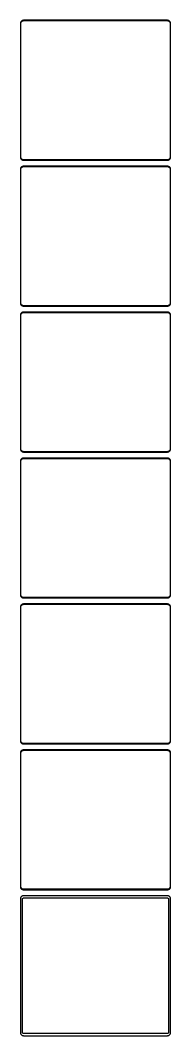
# Model space of a CAD drawing. Header units: metres. Extents: x -112 to 112, y 3180 to 6456.
# Drawn here: x -112 to 112, y 3180 to 4704 of the extents above; entities that cross this region are included whole.
import ezdxf

# ---------------------------------------------------------------- set-up
doc = ezdxf.new("R2010")
doc.units = ezdxf.units.M

msp = doc.modelspace()

# ---------------------------------------------------------------- linework, layer by layer
for p, q in [((-112.461, 4699.63), (-112.5, 4699)), ((-112.5, 4699), (-112.5, 4499)), ((-112.343, 4700.24), (-112.461, 4699.63)), ((-112.149, 4700.84), (-112.343, 4700.24)), ((-111.882, 4701.41), (-112.149, 4700.84)), ((-112, 4698.75), (-111.963, 4699.35)), ((-112, 4499.25), (-112, 4698.75)), ((-111.963, 4699.35), (-111.851, 4699.93)), ((-111.545, 4701.94), (-111.882, 4701.41)), ((-111.851, 4699.93), (-111.666, 4700.5)), ((-111.666, 4700.5), (-111.412, 4701.04)), ((-111.145, 4702.42), (-111.545, 4701.94)), ((-111.412, 4701.04), (-111.093, 4701.54)), ((-110.687, 4702.85), (-111.145, 4702.42)), ((-111.093, 4701.54), (-110.713, 4702)), ((-110.713, 4702), (-110.278, 4702.41)), ((-110.179, 4703.22), (-110.687, 4702.85)), ((-110.278, 4702.41), (-109.795, 4702.76)), ((-109.629, 4703.52), (-110.179, 4703.22)), ((-109.795, 4702.76), (-109.272, 4703.05)), ((-109.045, 4703.76), (-109.629, 4703.52)), ((-109.272, 4703.05), (-108.718, 4703.27)), ((-108.437, 4703.91), (-109.045, 4703.76)), ((-108.718, 4703.27), (-108.14, 4703.42)), ((-107.814, 4703.99), (-108.437, 4703.91)), ((-108.14, 4703.42), (-107.548, 4703.49)), ((107.814, 4703.99), (-107.814, 4703.99)), ((-107.548, 4703.49), (107.548, 4703.49)), ((107.548, 4703.49), (108.14, 4703.42)), ((108.437, 4703.91), (107.814, 4703.99)), ((108.14, 4703.42), (108.718, 4703.27)), ((109.045, 4703.76), (108.437, 4703.91)), ((108.718, 4703.27), (109.272, 4703.05)), ((109.629, 4703.52), (109.045, 4703.76)), ((109.272, 4703.05), (109.795, 4702.76)), ((110.179, 4703.22), (109.629, 4703.52)), ((109.795, 4702.76), (110.278, 4702.41)), ((110.687, 4702.85), (110.179, 4703.22)), ((110.278, 4702.41), (110.713, 4702)), ((111.145, 4702.42), (110.687, 4702.85)), ((110.713, 4702), (111.093, 4701.54)), ((111.093, 4701.54), (111.412, 4701.04)), ((111.545, 4701.94), (111.145, 4702.42)), ((111.412, 4701.04), (111.666, 4700.5)), ((111.882, 4701.41), (111.545, 4701.94)), ((111.666, 4700.5), (111.851, 4699.93)), ((111.851, 4699.93), (111.963, 4699.35)), ((112.149, 4700.84), (111.882, 4701.41)), ((111.963, 4699.35), (112, 4698.75)), ((112, 4698.75), (112, 4499.25)), ((112.343, 4700.24), (112.149, 4700.84)), ((112.461, 4699.63), (112.343, 4700.24)), ((112.5, 4699), (112.461, 4699.63)), ((112.5, 4499), (112.5, 4699)), ((-112.5, 4499), (-112.461, 4498.37)), ((-112.461, 4498.37), (-112.343, 4497.76)), ((-112.343, 4497.76), (-112.149, 4497.16)), ((-112.149, 4497.16), (-111.882, 4496.59)), ((-111.963, 4498.65), (-112, 4499.25)), ((-111.851, 4498.07), (-111.963, 4498.65)), ((-111.882, 4496.59), (-111.545, 4496.06)), ((-111.666, 4497.5), (-111.851, 4498.07)), ((-111.412, 4496.96), (-111.666, 4497.5)), ((-111.545, 4496.06), (-111.145, 4495.58)), ((-111.093, 4496.46), (-111.412, 4496.96)), ((-110.713, 4496), (-111.093, 4496.46)), ((-110.278, 4495.59), (-110.713, 4496)), ((110.713, 4496), (110.278, 4495.59)), ((111.093, 4496.46), (110.713, 4496)), ((111.412, 4496.96), (111.093, 4496.46)), ((111.145, 4495.58), (111.545, 4496.06)), ((111.666, 4497.5), (111.412, 4496.96)), ((111.545, 4496.06), (111.882, 4496.59)), ((111.851, 4498.07), (111.666, 4497.5)), ((111.963, 4498.65), (111.851, 4498.07)), ((111.882, 4496.59), (112.149, 4497.16)), ((112, 4499.25), (111.963, 4498.65)), ((112.149, 4497.16), (112.343, 4497.76)), ((112.343, 4497.76), (112.461, 4498.37)), ((112.461, 4498.37), (112.5, 4499)), ((-112.461, 4480.63), (-112.5, 4480)), ((-112.343, 4481.24), (-112.461, 4480.63)), ((-112.149, 4481.84), (-112.343, 4481.24)), ((-111.882, 4482.41), (-112.149, 4481.84)), ((-111.963, 4480.35), (-111.851, 4480.93)), ((-111.545, 4482.94), (-111.882, 4482.41)), ((-111.851, 4480.93), (-111.666, 4481.5)), ((-111.666, 4481.5), (-111.412, 4482.04)), ((-111.145, 4483.42), (-111.545, 4482.94)), ((-111.412, 4482.04), (-111.093, 4482.54)), ((-111.145, 4495.58), (-110.687, 4495.15)), ((-110.687, 4483.85), (-111.145, 4483.42)), ((-111.093, 4482.54), (-110.713, 4483)), ((-110.713, 4483), (-110.278, 4483.41)), ((-110.687, 4495.15), (-110.179, 4494.78)), ((-110.179, 4484.22), (-110.687, 4483.85)), ((-109.795, 4495.24), (-110.278, 4495.59)), ((-110.278, 4483.41), (-109.795, 4483.76)), ((-110.179, 4494.78), (-109.629, 4494.48)), ((-109.629, 4484.52), (-110.179, 4484.22)), ((-109.272, 4494.95), (-109.795, 4495.24)), ((-109.795, 4483.76), (-109.272, 4484.05)), ((-109.629, 4494.48), (-109.045, 4494.24)), ((-109.045, 4484.76), (-109.629, 4484.52)), ((-108.718, 4494.73), (-109.272, 4494.95)), ((-109.272, 4484.05), (-108.718, 4484.27)), ((-109.045, 4494.24), (-108.437, 4494.09)), ((-108.437, 4484.91), (-109.045, 4484.76)), ((-108.14, 4494.58), (-108.718, 4494.73)), ((-108.718, 4484.27), (-108.14, 4484.42)), ((-108.437, 4494.09), (-107.814, 4494.01)), ((-107.814, 4484.99), (-108.437, 4484.91)), ((-107.548, 4494.51), (-108.14, 4494.58)), ((-108.14, 4484.42), (-107.548, 4484.49)), ((-107.814, 4494.01), (107.814, 4494.01)), ((107.814, 4484.99), (-107.814, 4484.99)), ((107.548, 4494.51), (-107.548, 4494.51)), ((-107.548, 4484.49), (107.548, 4484.49)), ((108.14, 4494.58), (107.548, 4494.51)), ((107.548, 4484.49), (108.14, 4484.42)), ((107.814, 4494.01), (108.437, 4494.09)), ((108.437, 4484.91), (107.814, 4484.99)), ((108.718, 4494.73), (108.14, 4494.58)), ((108.14, 4484.42), (108.718, 4484.27)), ((108.437, 4494.09), (109.045, 4494.24)), ((109.045, 4484.76), (108.437, 4484.91)), ((109.272, 4494.95), (108.718, 4494.73)), ((108.718, 4484.27), (109.272, 4484.05)), ((109.045, 4494.24), (109.629, 4494.48)), ((109.629, 4484.52), (109.045, 4484.76)), ((109.795, 4495.24), (109.272, 4494.95)), ((109.272, 4484.05), (109.795, 4483.76)), ((109.629, 4494.48), (110.179, 4494.78)), ((110.179, 4484.22), (109.629, 4484.52)), ((110.278, 4495.59), (109.795, 4495.24)), ((109.795, 4483.76), (110.278, 4483.41)), ((110.179, 4494.78), (110.687, 4495.15)), ((110.687, 4483.85), (110.179, 4484.22)), ((110.278, 4483.41), (110.713, 4483)), ((110.687, 4495.15), (111.145, 4495.58)), ((111.145, 4483.42), (110.687, 4483.85)), ((110.713, 4483), (111.093, 4482.54)), ((111.093, 4482.54), (111.412, 4482.04)), ((111.545, 4482.94), (111.145, 4483.42)), ((111.412, 4482.04), (111.666, 4481.5)), ((111.882, 4482.41), (111.545, 4482.94)), ((111.666, 4481.5), (111.851, 4480.93)), ((111.851, 4480.93), (111.963, 4480.35)), ((112.149, 4481.84), (111.882, 4482.41)), ((112.343, 4481.24), (112.149, 4481.84)), ((112.461, 4480.63), (112.343, 4481.24)), ((112.5, 4480), (112.461, 4480.63)), ((-112.5, 4480), (-112.5, 4280)), ((-112, 4479.75), (-111.963, 4480.35)), ((-112, 4280.25), (-112, 4479.75)), ((111.963, 4480.35), (112, 4479.75)), ((112, 4479.75), (112, 4280.25)), ((112.5, 4280), (112.5, 4480)), ((-112.5, 4280), (-112.461, 4279.37)), ((-112.461, 4279.37), (-112.343, 4278.76)), ((-112.343, 4278.76), (-112.149, 4278.16)), ((-112.149, 4278.16), (-111.882, 4277.59)), ((-111.963, 4279.65), (-112, 4280.25)), ((-111.851, 4279.07), (-111.963, 4279.65)), ((-111.882, 4277.59), (-111.545, 4277.06)), ((-111.666, 4278.5), (-111.851, 4279.07)), ((-111.412, 4277.96), (-111.666, 4278.5)), ((-111.545, 4277.06), (-111.145, 4276.58)), ((-111.093, 4277.46), (-111.412, 4277.96)), ((-111.145, 4276.58), (-110.687, 4276.15)), ((-110.713, 4277), (-111.093, 4277.46)), ((-110.278, 4276.59), (-110.713, 4277)), ((-110.687, 4276.15), (-110.179, 4275.78)), ((-109.795, 4276.24), (-110.278, 4276.59)), ((-110.179, 4275.78), (-109.629, 4275.48)), ((-109.272, 4275.95), (-109.795, 4276.24)), ((-109.629, 4275.48), (-109.045, 4275.24)), ((-108.718, 4275.73), (-109.272, 4275.95)), ((-109.045, 4275.24), (-108.437, 4275.09)), ((-108.14, 4275.58), (-108.718, 4275.73)), ((-108.437, 4275.09), (-107.814, 4275.01)), ((-107.548, 4275.51), (-108.14, 4275.58)), ((-107.814, 4275.01), (107.814, 4275.01)), ((107.548, 4275.51), (-107.548, 4275.51)), ((108.14, 4275.58), (107.548, 4275.51)), ((107.814, 4275.01), (108.437, 4275.09)), ((108.718, 4275.73), (108.14, 4275.58)), ((108.437, 4275.09), (109.045, 4275.24)), ((109.272, 4275.95), (108.718, 4275.73)), ((109.045, 4275.24), (109.629, 4275.48)), ((109.795, 4276.24), (109.272, 4275.95)), ((109.629, 4275.48), (110.179, 4275.78)), ((110.278, 4276.59), (109.795, 4276.24)), ((110.179, 4275.78), (110.687, 4276.15)), ((110.713, 4277), (110.278, 4276.59)), ((110.687, 4276.15), (111.145, 4276.58)), ((111.093, 4277.46), (110.713, 4277)), ((111.412, 4277.96), (111.093, 4277.46)), ((111.145, 4276.58), (111.545, 4277.06)), ((111.666, 4278.5), (111.412, 4277.96)), ((111.545, 4277.06), (111.882, 4277.59)), ((111.851, 4279.07), (111.666, 4278.5)), ((111.963, 4279.65), (111.851, 4279.07)), ((111.882, 4277.59), (112.149, 4278.16)), ((112, 4280.25), (111.963, 4279.65)), ((112.149, 4278.16), (112.343, 4278.76)), ((112.343, 4278.76), (112.461, 4279.37)), ((112.461, 4279.37), (112.5, 4280)), ((-112.461, 4261.63), (-112.5, 4261)), ((-112.5, 4261), (-112.5, 4061)), ((-112.343, 4262.24), (-112.461, 4261.63)), ((-112.149, 4262.84), (-112.343, 4262.24)), ((-111.882, 4263.41), (-112.149, 4262.84)), ((-112, 4260.75), (-111.963, 4261.35)), ((-112, 4061.25), (-112, 4260.75)), ((-111.963, 4261.35), (-111.851, 4261.93)), ((-111.545, 4263.94), (-111.882, 4263.41)), ((-111.851, 4261.93), (-111.666, 4262.5)), ((-111.666, 4262.5), (-111.412, 4263.04)), ((-111.145, 4264.42), (-111.545, 4263.94)), ((-111.412, 4263.04), (-111.093, 4263.54)), ((-110.687, 4264.85), (-111.145, 4264.42)), ((-111.093, 4263.54), (-110.713, 4264)), ((-110.713, 4264), (-110.278, 4264.41)), ((-110.179, 4265.22), (-110.687, 4264.85)), ((-110.278, 4264.41), (-109.795, 4264.76)), ((-109.629, 4265.52), (-110.179, 4265.22)), ((-109.795, 4264.76), (-109.272, 4265.05)), ((-109.045, 4265.76), (-109.629, 4265.52)), ((-109.272, 4265.05), (-108.718, 4265.27)), ((-108.437, 4265.91), (-109.045, 4265.76)), ((-108.718, 4265.27), (-108.14, 4265.42)), ((-107.814, 4265.99), (-108.437, 4265.91)), ((-108.14, 4265.42), (-107.548, 4265.49)), ((107.814, 4265.99), (-107.814, 4265.99)), ((-107.548, 4265.49), (107.548, 4265.49)), ((107.548, 4265.49), (108.14, 4265.42)), ((108.437, 4265.91), (107.814, 4265.99)), ((108.14, 4265.42), (108.718, 4265.27)), ((109.045, 4265.76), (108.437, 4265.91)), ((108.718, 4265.27), (109.272, 4265.05)), ((109.629, 4265.52), (109.045, 4265.76)), ((109.272, 4265.05), (109.795, 4264.76)), ((110.179, 4265.22), (109.629, 4265.52)), ((109.795, 4264.76), (110.278, 4264.41)), ((110.687, 4264.85), (110.179, 4265.22)), ((110.278, 4264.41), (110.713, 4264)), ((111.145, 4264.42), (110.687, 4264.85)), ((110.713, 4264), (111.093, 4263.54)), ((111.093, 4263.54), (111.412, 4263.04)), ((111.545, 4263.94), (111.145, 4264.42)), ((111.412, 4263.04), (111.666, 4262.5)), ((111.882, 4263.41), (111.545, 4263.94)), ((111.666, 4262.5), (111.851, 4261.93)), ((111.851, 4261.93), (111.963, 4261.35)), ((112.149, 4262.84), (111.882, 4263.41)), ((111.963, 4261.35), (112, 4260.75)), ((112, 4260.75), (112, 4061.25)), ((112.343, 4262.24), (112.149, 4262.84)), ((112.461, 4261.63), (112.343, 4262.24)), ((112.5, 4261), (112.461, 4261.63)), ((112.5, 4061), (112.5, 4261)), ((-112.5, 4061), (-112.461, 4060.37)), ((-112.461, 4060.37), (-112.343, 4059.76)), ((-112.343, 4059.76), (-112.149, 4059.16)), ((-112.149, 4059.16), (-111.882, 4058.59)), ((-111.963, 4060.65), (-112, 4061.25)), ((-111.851, 4060.07), (-111.963, 4060.65)), ((-111.882, 4058.59), (-111.545, 4058.06)), ((-111.666, 4059.5), (-111.851, 4060.07)), ((-111.412, 4058.96), (-111.666, 4059.5)), ((-111.545, 4058.06), (-111.145, 4057.58)), ((-111.093, 4058.46), (-111.412, 4058.96)), ((-111.145, 4057.58), (-110.687, 4057.15)), ((-110.713, 4058), (-111.093, 4058.46)), ((-110.278, 4057.59), (-110.713, 4058)), ((-110.687, 4057.15), (-110.179, 4056.78)), ((-109.795, 4057.24), (-110.278, 4057.59)), ((-110.179, 4056.78), (-109.629, 4056.48)), ((-109.272, 4056.95), (-109.795, 4057.24)), ((-109.629, 4056.48), (-109.045, 4056.24)), ((-108.718, 4056.73), (-109.272, 4056.95)), ((-109.045, 4056.24), (-108.437, 4056.09)), ((-108.14, 4056.58), (-108.718, 4056.73)), ((-108.437, 4056.09), (-107.814, 4056.01)), ((-107.548, 4056.51), (-108.14, 4056.58)), ((-107.814, 4056.01), (107.814, 4056.01)), ((107.548, 4056.51), (-107.548, 4056.51)), ((108.14, 4056.58), (107.548, 4056.51)), ((107.814, 4056.01), (108.437, 4056.09)), ((108.718, 4056.73), (108.14, 4056.58)), ((108.437, 4056.09), (109.045, 4056.24)), ((109.272, 4056.95), (108.718, 4056.73)), ((109.045, 4056.24), (109.629, 4056.48)), ((109.795, 4057.24), (109.272, 4056.95)), ((109.629, 4056.48), (110.179, 4056.78)), ((110.278, 4057.59), (109.795, 4057.24)), ((110.179, 4056.78), (110.687, 4057.15)), ((110.713, 4058), (110.278, 4057.59)), ((110.687, 4057.15), (111.145, 4057.58)), ((111.093, 4058.46), (110.713, 4058)), ((111.412, 4058.96), (111.093, 4058.46)), ((111.145, 4057.58), (111.545, 4058.06)), ((111.666, 4059.5), (111.412, 4058.96)), ((111.545, 4058.06), (111.882, 4058.59)), ((111.851, 4060.07), (111.666, 4059.5)), ((111.963, 4060.65), (111.851, 4060.07)), ((111.882, 4058.59), (112.149, 4059.16)), ((112, 4061.25), (111.963, 4060.65)), ((112.149, 4059.16), (112.343, 4059.76)), ((112.343, 4059.76), (112.461, 4060.37)), ((112.461, 4060.37), (112.5, 4061)), ((-112.461, 4042.63), (-112.5, 4042)), ((-112.5, 4042), (-112.5, 3842)), ((-112.343, 4043.24), (-112.461, 4042.63)), ((-112.149, 4043.84), (-112.343, 4043.24)), ((-111.882, 4044.41), (-112.149, 4043.84)), ((-112, 4041.75), (-111.963, 4042.35)), ((-112, 3842.25), (-112, 4041.75)), ((-111.963, 4042.35), (-111.851, 4042.93)), ((-111.545, 4044.94), (-111.882, 4044.41)), ((-111.851, 4042.93), (-111.666, 4043.5)), ((-111.666, 4043.5), (-111.412, 4044.04)), ((-111.145, 4045.42), (-111.545, 4044.94)), ((-111.412, 4044.04), (-111.093, 4044.54)), ((-110.687, 4045.85), (-111.145, 4045.42)), ((-111.093, 4044.54), (-110.713, 4045)), ((-110.713, 4045), (-110.278, 4045.41)), ((-110.179, 4046.22), (-110.687, 4045.85)), ((-110.278, 4045.41), (-109.795, 4045.76)), ((-109.629, 4046.52), (-110.179, 4046.22)), ((-109.795, 4045.76), (-109.272, 4046.05)), ((-109.045, 4046.76), (-109.629, 4046.52)), ((-109.272, 4046.05), (-108.718, 4046.27)), ((-108.437, 4046.91), (-109.045, 4046.76)), ((-108.718, 4046.27), (-108.14, 4046.42)), ((-107.814, 4046.99), (-108.437, 4046.91)), ((-108.14, 4046.42), (-107.548, 4046.49)), ((107.814, 4046.99), (-107.814, 4046.99)), ((-107.548, 4046.49), (107.548, 4046.49)), ((107.548, 4046.49), (108.14, 4046.42)), ((108.437, 4046.91), (107.814, 4046.99)), ((108.14, 4046.42), (108.718, 4046.27)), ((109.045, 4046.76), (108.437, 4046.91)), ((108.718, 4046.27), (109.272, 4046.05)), ((109.629, 4046.52), (109.045, 4046.76)), ((109.272, 4046.05), (109.795, 4045.76)), ((110.179, 4046.22), (109.629, 4046.52)), ((109.795, 4045.76), (110.278, 4045.41)), ((110.687, 4045.85), (110.179, 4046.22)), ((110.278, 4045.41), (110.713, 4045)), ((111.145, 4045.42), (110.687, 4045.85)), ((110.713, 4045), (111.093, 4044.54)), ((111.093, 4044.54), (111.412, 4044.04)), ((111.545, 4044.94), (111.145, 4045.42)), ((111.412, 4044.04), (111.666, 4043.5)), ((111.882, 4044.41), (111.545, 4044.94)), ((111.666, 4043.5), (111.851, 4042.93)), ((111.851, 4042.93), (111.963, 4042.35)), ((112.149, 4043.84), (111.882, 4044.41)), ((111.963, 4042.35), (112, 4041.75)), ((112, 4041.75), (112, 3842.25)), ((112.343, 4043.24), (112.149, 4043.84)), ((112.461, 4042.63), (112.343, 4043.24)), ((112.5, 4042), (112.461, 4042.63)), ((112.5, 3842), (112.5, 4042)), ((-112.5, 3842), (-112.461, 3841.37)), ((-112.461, 3841.37), (-112.343, 3840.76)), ((-112.343, 3840.76), (-112.149, 3840.16)), ((-111.963, 3841.65), (-112, 3842.25)), ((-111.851, 3841.07), (-111.963, 3841.65)), ((-111.666, 3840.5), (-111.851, 3841.07)), ((-111.412, 3839.96), (-111.666, 3840.5)), ((111.666, 3840.5), (111.412, 3839.96)), ((111.851, 3841.07), (111.666, 3840.5)), ((111.963, 3841.65), (111.851, 3841.07)), ((112, 3842.25), (111.963, 3841.65)), ((112.149, 3840.16), (112.343, 3840.76)), ((112.343, 3840.76), (112.461, 3841.37)), ((112.461, 3841.37), (112.5, 3842)), ((-112.149, 3840.16), (-111.882, 3839.59)), ((-111.882, 3825.41), (-112.149, 3824.84)), ((-111.882, 3839.59), (-111.545, 3839.06)), ((-111.545, 3825.94), (-111.882, 3825.41)), ((-111.545, 3839.06), (-111.145, 3838.58)), ((-111.145, 3826.42), (-111.545, 3825.94)), ((-111.093, 3839.46), (-111.412, 3839.96)), ((-111.412, 3825.04), (-111.093, 3825.54)), ((-111.145, 3838.58), (-110.687, 3838.15)), ((-110.687, 3826.85), (-111.145, 3826.42)), ((-110.713, 3839), (-111.093, 3839.46)), ((-111.093, 3825.54), (-110.713, 3826)), ((-110.278, 3838.59), (-110.713, 3839)), ((-110.713, 3826), (-110.278, 3826.41)), ((-110.687, 3838.15), (-110.179, 3837.78)), ((-110.179, 3827.22), (-110.687, 3826.85)), ((-109.795, 3838.24), (-110.278, 3838.59)), ((-110.278, 3826.41), (-109.795, 3826.76)), ((-110.179, 3837.78), (-109.629, 3837.48)), ((-109.629, 3827.52), (-110.179, 3827.22)), ((-109.272, 3837.95), (-109.795, 3838.24)), ((-109.795, 3826.76), (-109.272, 3827.05)), ((-109.629, 3837.48), (-109.045, 3837.24)), ((-109.045, 3827.76), (-109.629, 3827.52)), ((-108.718, 3837.73), (-109.272, 3837.95)), ((-109.272, 3827.05), (-108.718, 3827.27)), ((-109.045, 3837.24), (-108.437, 3837.09)), ((-108.437, 3827.91), (-109.045, 3827.76)), ((-108.14, 3837.58), (-108.718, 3837.73)), ((-108.718, 3827.27), (-108.14, 3827.42)), ((-108.437, 3837.09), (-107.814, 3837.01)), ((-107.814, 3827.99), (-108.437, 3827.91)), ((-107.548, 3837.51), (-108.14, 3837.58)), ((-108.14, 3827.42), (-107.548, 3827.49)), ((-107.814, 3837.01), (107.814, 3837.01)), ((107.814, 3827.99), (-107.814, 3827.99)), ((107.548, 3837.51), (-107.548, 3837.51)), ((-107.548, 3827.49), (107.548, 3827.49)), ((108.14, 3837.58), (107.548, 3837.51)), ((107.548, 3827.49), (108.14, 3827.42)), ((107.814, 3837.01), (108.437, 3837.09)), ((108.437, 3827.91), (107.814, 3827.99)), ((108.718, 3837.73), (108.14, 3837.58)), ((108.14, 3827.42), (108.718, 3827.27)), ((108.437, 3837.09), (109.045, 3837.24)), ((109.045, 3827.76), (108.437, 3827.91)), ((109.272, 3837.95), (108.718, 3837.73)), ((108.718, 3827.27), (109.272, 3827.05)), ((109.045, 3837.24), (109.629, 3837.48)), ((109.629, 3827.52), (109.045, 3827.76)), ((109.795, 3838.24), (109.272, 3837.95)), ((109.272, 3827.05), (109.795, 3826.76)), ((109.629, 3837.48), (110.179, 3837.78)), ((110.179, 3827.22), (109.629, 3827.52)), ((110.278, 3838.59), (109.795, 3838.24)), ((109.795, 3826.76), (110.278, 3826.41)), ((110.179, 3837.78), (110.687, 3838.15)), ((110.687, 3826.85), (110.179, 3827.22)), ((110.713, 3839), (110.278, 3838.59)), ((110.278, 3826.41), (110.713, 3826)), ((110.687, 3838.15), (111.145, 3838.58)), ((111.145, 3826.42), (110.687, 3826.85)), ((111.093, 3839.46), (110.713, 3839)), ((110.713, 3826), (111.093, 3825.54)), ((111.412, 3839.96), (111.093, 3839.46)), ((111.093, 3825.54), (111.412, 3825.04)), ((111.145, 3838.58), (111.545, 3839.06)), ((111.545, 3825.94), (111.145, 3826.42)), ((111.545, 3839.06), (111.882, 3839.59)), ((111.882, 3825.41), (111.545, 3825.94)), ((111.882, 3839.59), (112.149, 3840.16)), ((112.149, 3824.84), (111.882, 3825.41)), ((-112.461, 3823.63), (-112.5, 3823)), ((-112.5, 3823), (-112.5, 3623)), ((-112.343, 3824.24), (-112.461, 3823.63)), ((-112.149, 3824.84), (-112.343, 3824.24)), ((-112, 3822.75), (-111.963, 3823.35)), ((-112, 3623.25), (-112, 3822.75)), ((-111.963, 3823.35), (-111.851, 3823.93)), ((-111.851, 3823.93), (-111.666, 3824.5)), ((-111.666, 3824.5), (-111.412, 3825.04)), ((111.412, 3825.04), (111.666, 3824.5)), ((111.666, 3824.5), (111.851, 3823.93)), ((111.851, 3823.93), (111.963, 3823.35)), ((111.963, 3823.35), (112, 3822.75)), ((112, 3822.75), (112, 3623.25)), ((112.343, 3824.24), (112.149, 3824.84)), ((112.461, 3823.63), (112.343, 3824.24)), ((112.5, 3823), (112.461, 3823.63)), ((112.5, 3623), (112.5, 3823)), ((-112.5, 3623), (-112.461, 3622.37)), ((-112.461, 3622.37), (-112.343, 3621.76)), ((-112.343, 3621.76), (-112.149, 3621.16)), ((-112.149, 3621.16), (-111.882, 3620.59)), ((-111.963, 3622.65), (-112, 3623.25)), ((-111.851, 3622.07), (-111.963, 3622.65)), ((-111.882, 3620.59), (-111.545, 3620.06)), ((-111.666, 3621.5), (-111.851, 3622.07)), ((-111.412, 3620.96), (-111.666, 3621.5)), ((-111.545, 3620.06), (-111.145, 3619.58)), ((-111.093, 3620.46), (-111.412, 3620.96)), ((-111.145, 3619.58), (-110.687, 3619.15)), ((-110.713, 3620), (-111.093, 3620.46)), ((-110.278, 3619.59), (-110.713, 3620)), ((-110.687, 3619.15), (-110.179, 3618.78)), ((-109.795, 3619.24), (-110.278, 3619.59)), ((-110.179, 3618.78), (-109.629, 3618.48)), ((-109.272, 3618.95), (-109.795, 3619.24)), ((-109.629, 3618.48), (-109.045, 3618.24)), ((-108.718, 3618.73), (-109.272, 3618.95)), ((-109.045, 3618.24), (-108.437, 3618.09)), ((-108.14, 3618.58), (-108.718, 3618.73)), ((-108.437, 3618.09), (-107.814, 3618.01)), ((-107.548, 3618.51), (-108.14, 3618.58)), ((-107.814, 3618.01), (107.814, 3618.01)), ((107.548, 3618.51), (-107.548, 3618.51)), ((108.14, 3618.58), (107.548, 3618.51)), ((107.814, 3618.01), (108.437, 3618.09)), ((108.718, 3618.73), (108.14, 3618.58)), ((108.437, 3618.09), (109.045, 3618.24)), ((109.272, 3618.95), (108.718, 3618.73)), ((109.045, 3618.24), (109.629, 3618.48)), ((109.795, 3619.24), (109.272, 3618.95)), ((109.629, 3618.48), (110.179, 3618.78)), ((110.278, 3619.59), (109.795, 3619.24)), ((110.179, 3618.78), (110.687, 3619.15)), ((110.713, 3620), (110.278, 3619.59)), ((110.687, 3619.15), (111.145, 3619.58)), ((111.093, 3620.46), (110.713, 3620)), ((111.412, 3620.96), (111.093, 3620.46)), ((111.145, 3619.58), (111.545, 3620.06)), ((111.666, 3621.5), (111.412, 3620.96)), ((111.545, 3620.06), (111.882, 3620.59)), ((111.851, 3622.07), (111.666, 3621.5)), ((111.963, 3622.65), (111.851, 3622.07)), ((111.882, 3620.59), (112.149, 3621.16)), ((112, 3623.25), (111.963, 3622.65)), ((112.149, 3621.16), (112.343, 3621.76)), ((112.343, 3621.76), (112.461, 3622.37)), ((112.461, 3622.37), (112.5, 3623)), ((-112.461, 3604.63), (-112.5, 3604)), ((-112.5, 3604), (-112.5, 3404)), ((-112.343, 3605.24), (-112.461, 3604.63)), ((-112.149, 3605.84), (-112.343, 3605.24)), ((-111.882, 3606.41), (-112.149, 3605.84)), ((-111.545, 3606.94), (-111.882, 3606.41)), ((-111.828, 3603.75), (-111.792, 3604.32)), ((-111.828, 3404.25), (-111.828, 3603.75)), ((-111.792, 3604.32), (-111.685, 3604.89)), ((-111.685, 3604.89), (-111.507, 3605.44)), ((-111.145, 3607.42), (-111.545, 3606.94)), ((-111.507, 3605.44), (-111.262, 3605.96)), ((-111.262, 3605.96), (-110.954, 3606.44)), ((-110.687, 3607.85), (-111.145, 3607.42)), ((-110.954, 3606.44), (-110.588, 3606.88)), ((-110.179, 3608.22), (-110.687, 3607.85)), ((-110.588, 3606.88), (-110.168, 3607.28)), ((-109.629, 3608.52), (-110.179, 3608.22)), ((-110.168, 3607.28), (-109.703, 3607.62)), ((-109.703, 3607.62), (-109.199, 3607.89)), ((-109.045, 3608.76), (-109.629, 3608.52)), ((-109.199, 3607.89), (-108.665, 3608.1)), ((-108.437, 3608.91), (-109.045, 3608.76)), ((-108.665, 3608.1), (-108.108, 3608.25)), ((-107.814, 3608.99), (-108.437, 3608.91)), ((-108.108, 3608.25), (-107.537, 3608.32)), ((107.814, 3608.99), (-107.814, 3608.99)), ((-107.537, 3608.32), (107.537, 3608.32)), ((107.537, 3608.32), (108.108, 3608.25)), ((108.437, 3608.91), (107.814, 3608.99)), ((108.108, 3608.25), (108.665, 3608.1)), ((109.045, 3608.76), (108.437, 3608.91)), ((108.665, 3608.1), (109.199, 3607.89)), ((109.629, 3608.52), (109.045, 3608.76)), ((109.199, 3607.89), (109.703, 3607.62)), ((110.179, 3608.22), (109.629, 3608.52)), ((109.703, 3607.62), (110.168, 3607.28)), ((110.168, 3607.28), (110.588, 3606.88)), ((110.687, 3607.85), (110.179, 3608.22)), ((110.588, 3606.88), (110.954, 3606.44)), ((111.145, 3607.42), (110.687, 3607.85)), ((110.954, 3606.44), (111.262, 3605.96)), ((111.545, 3606.94), (111.145, 3607.42)), ((111.262, 3605.96), (111.507, 3605.44)), ((111.507, 3605.44), (111.685, 3604.89)), ((111.882, 3606.41), (111.545, 3606.94)), ((111.685, 3604.89), (111.792, 3604.32)), ((111.792, 3604.32), (111.828, 3603.75)), ((111.828, 3603.75), (111.828, 3404.25)), ((112.149, 3605.84), (111.882, 3606.41)), ((112.343, 3605.24), (112.149, 3605.84)), ((112.461, 3604.63), (112.343, 3605.24)), ((112.5, 3604), (112.461, 3604.63)), ((112.5, 3404), (112.5, 3604)), ((-112.5, 3404), (-112.461, 3403.37)), ((-112.461, 3403.37), (-112.343, 3402.76)), ((-112.343, 3402.76), (-112.149, 3402.16)), ((-112.149, 3402.16), (-111.882, 3401.59)), ((-111.882, 3401.59), (-111.545, 3401.06)), ((-111.792, 3403.68), (-111.828, 3404.25)), ((-111.685, 3403.11), (-111.792, 3403.68)), ((-111.507, 3402.56), (-111.685, 3403.11)), ((-111.545, 3401.06), (-111.145, 3400.58)), ((-111.262, 3402.04), (-111.507, 3402.56)), ((-110.954, 3401.56), (-111.262, 3402.04)), ((-111.145, 3400.58), (-110.687, 3400.15)), ((-110.588, 3401.12), (-110.954, 3401.56)), ((-110.687, 3400.15), (-110.179, 3399.78)), ((-110.168, 3400.72), (-110.588, 3401.12)), ((-110.179, 3399.78), (-109.629, 3399.48)), ((-109.703, 3400.38), (-110.168, 3400.72)), ((-109.199, 3400.11), (-109.703, 3400.38)), ((-109.629, 3399.48), (-109.045, 3399.24)), ((-108.665, 3399.9), (-109.199, 3400.11)), ((-109.045, 3399.24), (-108.437, 3399.09)), ((-108.108, 3399.75), (-108.665, 3399.9)), ((-108.437, 3399.09), (-107.814, 3399.01)), ((-107.537, 3399.68), (-108.108, 3399.75)), ((-107.814, 3399.01), (107.814, 3399.01)), ((107.537, 3399.68), (-107.537, 3399.68)), ((108.108, 3399.75), (107.537, 3399.68)), ((107.814, 3399.01), (108.437, 3399.09)), ((108.665, 3399.9), (108.108, 3399.75)), ((108.437, 3399.09), (109.045, 3399.24)), ((109.199, 3400.11), (108.665, 3399.9)), ((109.045, 3399.24), (109.629, 3399.48)), ((109.703, 3400.38), (109.199, 3400.11)), ((109.629, 3399.48), (110.179, 3399.78)), ((110.168, 3400.72), (109.703, 3400.38)), ((110.588, 3401.12), (110.168, 3400.72)), ((110.179, 3399.78), (110.687, 3400.15)), ((110.954, 3401.56), (110.588, 3401.12)), ((110.687, 3400.15), (111.145, 3400.58)), ((111.262, 3402.04), (110.954, 3401.56)), ((111.145, 3400.58), (111.545, 3401.06)), ((111.507, 3402.56), (111.262, 3402.04)), ((111.685, 3403.11), (111.507, 3402.56)), ((111.545, 3401.06), (111.882, 3401.59)), ((111.792, 3403.68), (111.685, 3403.11)), ((111.828, 3404.25), (111.792, 3403.68)), ((111.882, 3401.59), (112.149, 3402.16)), ((112.149, 3402.16), (112.343, 3402.76)), ((112.343, 3402.76), (112.461, 3403.37)), ((112.461, 3403.37), (112.5, 3404)), ((-112.461, 3385.63), (-112.5, 3385)), ((-112.5, 3385), (-112.5, 3185)), ((-112.343, 3386.24), (-112.461, 3385.63)), ((-112.149, 3386.84), (-112.343, 3386.24)), ((-111.882, 3387.41), (-112.149, 3386.84)), ((-111.545, 3387.94), (-111.882, 3387.41)), ((-111.145, 3388.42), (-111.545, 3387.94)), ((-110.687, 3388.85), (-111.145, 3388.42)), ((-110.179, 3389.22), (-110.687, 3388.85)), ((-109.629, 3389.52), (-110.179, 3389.22)), ((-109.045, 3389.76), (-109.629, 3389.52)), ((-109.36, 3384.75), (-109.343, 3385.01)), ((-109.36, 3185.25), (-109.36, 3384.75)), ((-109.343, 3385.01), (-109.293, 3385.27)), ((-109.293, 3385.27), (-109.211, 3385.53)), ((-109.211, 3385.53), (-109.099, 3385.77)), ((-109.099, 3385.77), (-108.957, 3385.99)), ((-108.437, 3389.91), (-109.045, 3389.76)), ((-108.957, 3385.99), (-108.788, 3386.19)), ((-108.788, 3386.19), (-108.595, 3386.38)), ((-108.595, 3386.38), (-108.38, 3386.53)), ((-107.814, 3389.99), (-108.437, 3389.91)), ((-108.38, 3386.53), (-108.148, 3386.66)), ((-108.148, 3386.66), (-107.902, 3386.76)), ((-107.902, 3386.76), (-107.645, 3386.82)), ((107.814, 3389.99), (-107.814, 3389.99)), ((-107.645, 3386.82), (-107.382, 3386.86)), ((-107.382, 3386.86), (107.382, 3386.86)), ((107.382, 3386.86), (107.645, 3386.82)), ((107.645, 3386.82), (107.902, 3386.76)), ((108.437, 3389.91), (107.814, 3389.99)), ((107.902, 3386.76), (108.148, 3386.66)), ((108.148, 3386.66), (108.38, 3386.53)), ((108.38, 3386.53), (108.595, 3386.38)), ((109.045, 3389.76), (108.437, 3389.91)), ((108.595, 3386.38), (108.788, 3386.19)), ((108.788, 3386.19), (108.957, 3385.99)), ((108.957, 3385.99), (109.099, 3385.77)), ((109.629, 3389.52), (109.045, 3389.76)), ((109.099, 3385.77), (109.211, 3385.53)), ((109.211, 3385.53), (109.293, 3385.27)), ((109.293, 3385.27), (109.343, 3385.01)), ((109.343, 3385.01), (109.36, 3384.75)), ((109.36, 3384.75), (109.36, 3185.25)), ((110.179, 3389.22), (109.629, 3389.52)), ((110.687, 3388.85), (110.179, 3389.22)), ((111.145, 3388.42), (110.687, 3388.85)), ((111.545, 3387.94), (111.145, 3388.42)), ((111.882, 3387.41), (111.545, 3387.94)), ((112.149, 3386.84), (111.882, 3387.41)), ((112.343, 3386.24), (112.149, 3386.84)), ((112.461, 3385.63), (112.343, 3386.24)), ((112.5, 3385), (112.461, 3385.63)), ((112.5, 3185), (112.5, 3385)), ((-109.343, 3184.99), (-109.36, 3185.25)), ((109.36, 3185.25), (109.343, 3184.99)), ((-112.5, 3185), (-112.461, 3184.37)), ((-112.461, 3184.37), (-112.343, 3183.76)), ((-112.343, 3183.76), (-112.149, 3183.16)), ((-112.149, 3183.16), (-111.882, 3182.59)), ((-111.882, 3182.59), (-111.545, 3182.06)), ((-111.545, 3182.06), (-111.145, 3181.58)), ((-111.145, 3181.58), (-110.687, 3181.15)), ((-110.687, 3181.15), (-110.179, 3180.78)), ((-110.179, 3180.78), (-109.629, 3180.48)), ((-109.629, 3180.48), (-109.045, 3180.24)), ((-109.293, 3184.73), (-109.343, 3184.99)), ((-109.211, 3184.47), (-109.293, 3184.73)), ((-109.099, 3184.23), (-109.211, 3184.47)), ((-108.957, 3184.01), (-109.099, 3184.23)), ((-109.045, 3180.24), (-108.437, 3180.09)), ((-108.788, 3183.81), (-108.957, 3184.01)), ((-108.595, 3183.62), (-108.788, 3183.81)), ((-108.38, 3183.47), (-108.595, 3183.62)), ((-108.437, 3180.09), (-107.814, 3180.01)), ((-108.148, 3183.34), (-108.38, 3183.47)), ((-107.902, 3183.24), (-108.148, 3183.34)), ((-107.645, 3183.18), (-107.902, 3183.24)), ((-107.814, 3180.01), (107.814, 3180.01)), ((-107.382, 3183.14), (-107.645, 3183.18)), ((107.382, 3183.14), (-107.382, 3183.14)), ((107.645, 3183.18), (107.382, 3183.14)), ((107.902, 3183.24), (107.645, 3183.18)), ((107.814, 3180.01), (108.437, 3180.09)), ((108.148, 3183.34), (107.902, 3183.24)), ((108.38, 3183.47), (108.148, 3183.34)), ((108.595, 3183.62), (108.38, 3183.47)), ((108.437, 3180.09), (109.045, 3180.24)), ((108.788, 3183.81), (108.595, 3183.62)), ((108.957, 3184.01), (108.788, 3183.81)), ((109.099, 3184.23), (108.957, 3184.01)), ((109.045, 3180.24), (109.629, 3180.48)), ((109.211, 3184.47), (109.099, 3184.23)), ((109.293, 3184.73), (109.211, 3184.47)), ((109.343, 3184.99), (109.293, 3184.73)), ((109.629, 3180.48), (110.179, 3180.78)), ((110.179, 3180.78), (110.687, 3181.15)), ((110.687, 3181.15), (111.145, 3181.58)), ((111.145, 3181.58), (111.545, 3182.06)), ((111.545, 3182.06), (111.882, 3182.59)), ((111.882, 3182.59), (112.149, 3183.16)), ((112.149, 3183.16), (112.343, 3183.76)), ((112.343, 3183.76), (112.461, 3184.37)), ((112.461, 3184.37), (112.5, 3185))]:
    msp.add_line(p, q)

doc.saveas('drawing.dxf')
